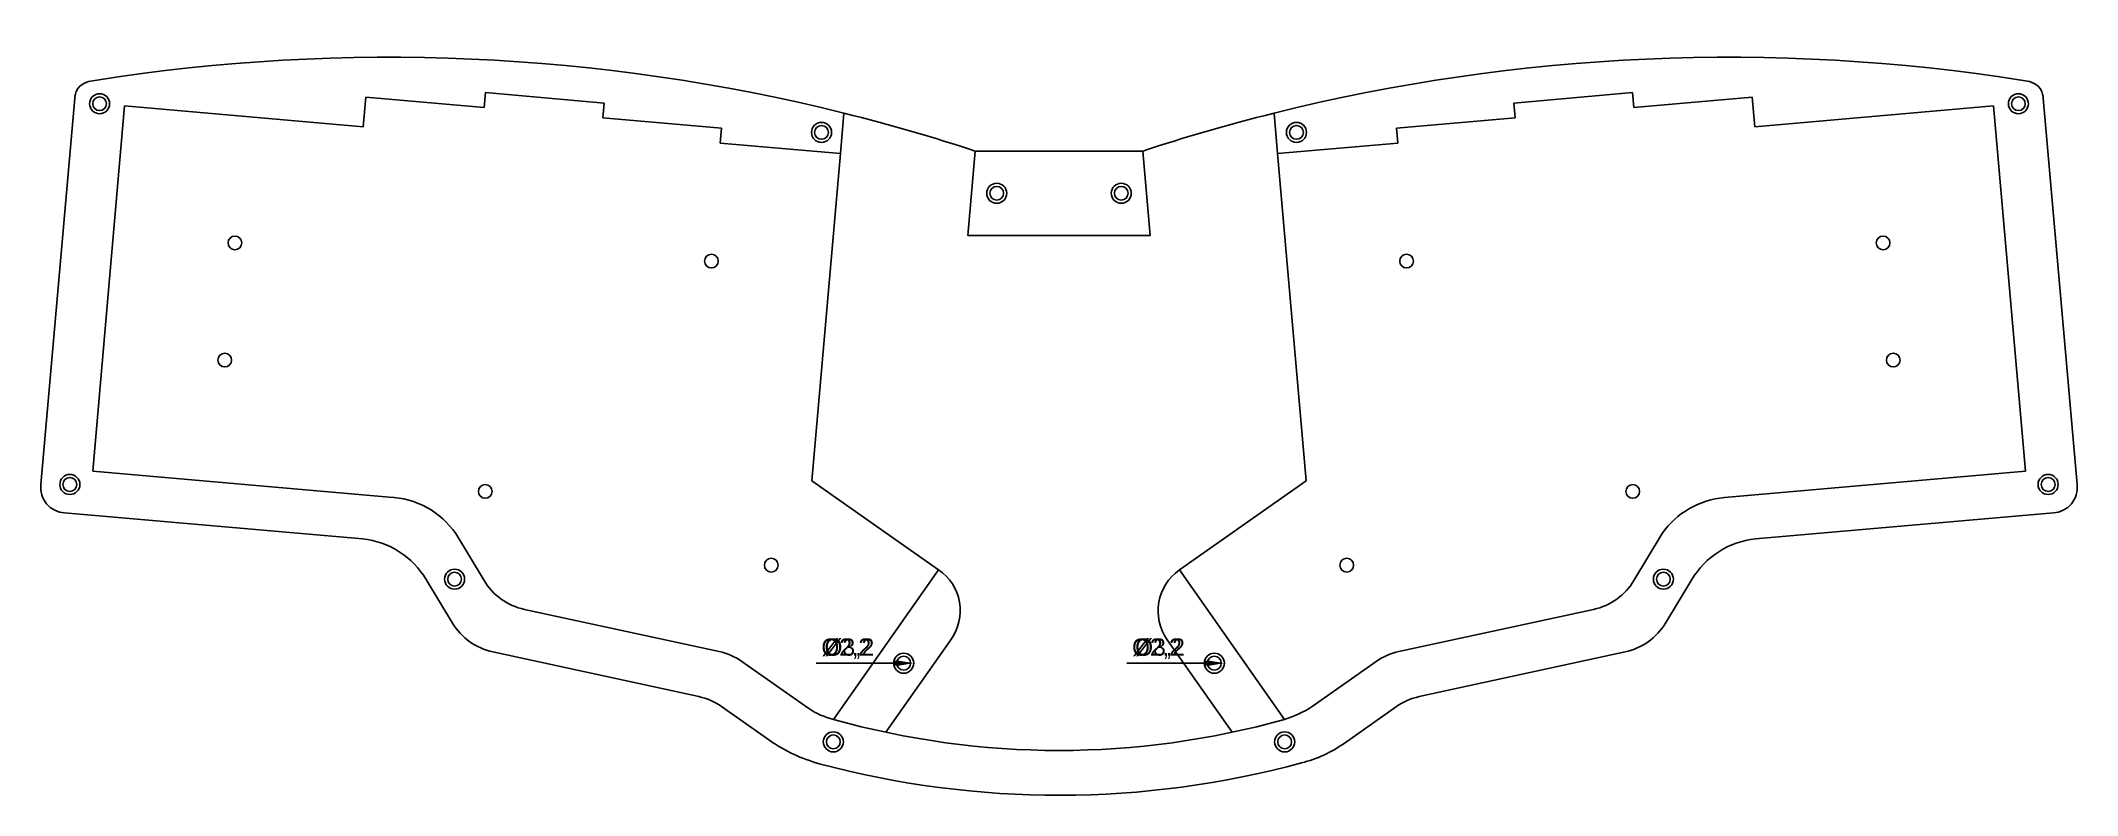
# Model space of a CAD drawing. Header units: millimetres. Extents: x -163 to 163, y -24 to 97.
import ezdxf

# ---------------------------------------------------------------- set-up
doc = ezdxf.new("R2010")
doc.units = ezdxf.units.MM
doc.layers.add('0 (2)', color=7, linetype='Continuous')
doc.layers.add('Dimensions', color=7, linetype='Continuous')
doc.dimstyles.new('ISO-25', dxfattribs={"dimtxt": 2.5, "dimasz": 2.5, "dimexe": 1.25, "dimexo": 0.625, "dimtad": 1, "dimtxsty": 'Standard', "dimcen": 2.5, "dimadec": 0, "dimazin": 0, "dimtfac": 1, "dimtmove": 0, "dimatfit": 3, "dimfxl": 1, "dimarcsym": 0})

# ---------------------------------------------------------------- blocks, each defined once
blk = doc.blocks.new('*D1')
at = {"layer": 'Defpoints', "color": 0}
for p in [(23.19, -2.56), (26.39, -2.56)]:
    blk.add_point(p, dxfattribs=at)
at = {"layer": 'Dimensions', "color": 140, "lineweight": -2}
blk.add_line((23.65, -2.56), (11.34, -2.56), dxfattribs=at)
at = {"layer": 'Dimensions', "color": 140}
blk.add_solid([(23.65, -3.02), (23.65, -2.1), (26.39, -2.56)], dxfattribs=at)
at = {"layer": 'Dimensions', "color": 140, "insert": (16.13, -0.25), "char_height": 2.736, "attachment_point": 5}
blk.add_mtext('%%c3,2', dxfattribs=at)
blk = doc.blocks.new('*D2')
at = {"layer": 'Defpoints', "color": 0}
for p in [(-26.39, -2.56), (-23.19, -2.56)]:
    blk.add_point(p, dxfattribs=at)
at = {"layer": 'Dimensions', "color": 140, "lineweight": -2}
blk.add_line((-25.93, -2.56), (-38.24, -2.56), dxfattribs=at)
at = {"layer": 'Dimensions', "color": 140}
blk.add_solid([(-25.93, -3.02), (-25.93, -2.1), (-23.19, -2.56)], dxfattribs=at)
at = {"layer": 'Dimensions', "color": 140, "insert": (-33.45, -0.25), "char_height": 2.736, "attachment_point": 5}
blk.add_mtext('%%c3,2', dxfattribs=at)
blk = doc.blocks.new('*D3')
at = {"layer": 'Defpoints', "color": 0}
for p in [(23.69, -2.56), (25.89, -2.56)]:
    blk.add_point(p, dxfattribs=at)
at = {"layer": 'Dimensions', "color": 140, "lineweight": -2}
blk.add_line((23.15, -2.56), (10.84, -2.56), dxfattribs=at)
at = {"layer": 'Dimensions', "color": 140}
blk.add_solid([(23.15, -3.02), (23.15, -2.1), (25.89, -2.56)], dxfattribs=at)
at = {"layer": 'Dimensions', "color": 140, "insert": (15.63, -0.25), "char_height": 2.736, "attachment_point": 5}
blk.add_mtext('%%c2,2', dxfattribs=at)
blk = doc.blocks.new('*D4')
at = {"layer": 'Defpoints', "color": 0}
for p in [(-25.89, -2.56), (-23.69, -2.56)]:
    blk.add_point(p, dxfattribs=at)
at = {"layer": 'Dimensions', "color": 140, "lineweight": -2}
blk.add_line((-26.43, -2.56), (-38.74, -2.56), dxfattribs=at)
at = {"layer": 'Dimensions', "color": 140}
blk.add_solid([(-26.43, -3.02), (-26.43, -2.1), (-23.69, -2.56)], dxfattribs=at)
at = {"layer": 'Dimensions', "color": 140, "insert": (-33.95, -0.25), "char_height": 2.736, "attachment_point": 5}
blk.add_mtext('%%c2,2', dxfattribs=at)

msp = doc.modelspace()

# ---------------------------------------------------------------- linework, layer by layer
at = {"layer": '0 (2)'}
for p, q in [((-91.7185, 86.0895), (-91.5115, 88.4555)), ((-91.5115, 88.4555), (-72.5843, 86.7996)), ((72.5843, 86.7996), (91.5115, 88.4555)), ((91.7185, 86.0895), (91.5115, 88.4555)), ((-157.0878, 87.5865), (-162.4814, 25.937)), ((-149.1656, 86.3473), (-154.1771, 28.0661)), ((-111.0602, 83.0135), (-149.1656, 86.3473)), ((-111.0602, 83.0135), (-110.6462, 87.7455)), ((-91.7185, 86.0895), (-110.6462, 87.7455)), ((-72.7909, 84.4386), (-72.5843, 86.7996)), ((-34.8848, 78.7281), (-34.3198, 85.1863)), ((34.8848, 78.7281), (34.3198, 85.1863)), ((72.7909, 84.4386), (72.5843, 86.7996)), ((91.7185, 86.0895), (110.6462, 87.7455)), ((111.0602, 83.0135), (110.6462, 87.7455)), ((111.0602, 83.0135), (149.1656, 86.3473)), ((149.1656, 86.3473), (154.2639, 28.0737)), ((157.0878, 87.5865), (162.4814, 25.937)), ((-72.7909, 84.4386), (-53.8595, 82.7723)), ((-54.0665, 80.4063), (-53.8595, 82.7723)), ((53.8595, 82.7723), (72.7909, 84.4386)), ((54.0665, 80.4063), (53.8595, 82.7723)), ((-54.0665, 80.4063), (-34.8848, 78.7281)), ((-34.8848, 78.7281), (-39.4494, 26.5551)), ((-13.3669, 79.142), (-14.5457, 65.6682)), ((-13.367, 79.142), (13.367, 79.142)), ((13.3669, 79.142), (14.5457, 65.6682)), ((34.8848, 78.7281), (54.0665, 80.4063)), ((34.8848, 78.7281), (39.4494, 26.5551)), ((-14.5457, 65.6682), (14.5457, 65.6682)), ((-154.1771, 28.0661), (-106.8914, 23.9292)), ((-39.4494, 26.5551), (-19.212, 12.3315)), ((39.4494, 26.5551), (19.212, 12.3315)), ((154.2639, 28.0737), (106.2232, 23.8707)), ((-111.1385, 17.2702), (-158.7007, 21.4314)), ((111.1385, 17.2702), (158.7007, 21.4314)), ((-96.2684, 18.1124), (-91.759, 10.6327)), ((96.2684, 18.1124), (91.7591, 10.6329)), ((-96.8016, 3.8375), (-100.9935, 10.7903)), ((-19.212, 12.3315), (-35.9815, -11.528)), ((35.9815, -11.528), (19.212, 12.3315)), ((96.8016, 3.8375), (100.9935, 10.7903)), ((-85.3114, 6.0224), (-54.2288, -0.7082)), ((85.3114, 6.0224), (54.2288, -0.7082)), ((-17.2671, 1.1862), (-27.6458, -13.5805)), ((17.2673, 1.1862), (27.6459, -13.5804)), ((-57.4793, -7.8923), (-90.3549, -0.7729)), ((-50.5957, -2.3009), (-39.9457, -9.7853)), ((50.5957, -2.3009), (40.4231, -9.4498)), ((57.4793, -7.8923), (90.3549, -0.7729)), ((-46.1571, -14.8881), (-53.8452, -9.4841)), ((45.4954, -15.3532), (53.8452, -9.4841))]:
    msp.add_line(p, q, dxfattribs=at)
for centre, radius in [((-153.1174, 86.6881), 1.6), ((-153.1174, 86.6881), 1.1), ((153.1174, 86.6881), 1.6), ((153.1174, 86.6881), 1.1), ((-37.9015, 82.1108), 1.6), ((-37.9015, 82.1108), 1.1), ((37.9015, 82.1108), 1.6), ((37.9015, 82.1108), 1.1), ((-9.941, 72.4051), 1.6), ((-9.941, 72.4051), 1.1), ((9.941, 72.4051), 1.6), ((9.941, 72.4051), 1.1), ((-131.5207, 64.4756), 1.1), ((131.5207, 64.4756), 1.1), ((-55.4833, 61.5872), 1.1), ((55.4833, 61.5872), 1.1), ((-133.1548, 45.7973), 1.1), ((133.1548, 45.7973), 1.1), ((-157.8632, 25.9451), 1.6), ((-157.8632, 25.9451), 1.1), ((157.8632, 25.9451), 1.6), ((157.8632, 25.9451), 1.1), ((-91.5731, 24.8434), 1.1), ((91.5731, 24.8434), 1.1), ((-45.9256, 13.07), 1.1), ((45.9256, 13.07), 1.1), ((-96.4557, 10.8433), 1.6), ((-96.4557, 10.8433), 1.1), ((96.4557, 10.8433), 1.6), ((96.4557, 10.8433), 1.1), ((-24.7901, -2.561), 1.6), ((-24.7901, -2.561), 1.1), ((24.7902, -2.561), 1.6), ((24.7902, -2.561), 1.1), ((-36.0162, -15.1144), 1.6), ((-36.0162, -15.1144), 1.1), ((36.0162, -15.1144), 1.6), ((36.0162, -15.1144), 1.1)]:
    msp.add_circle(centre, radius, dxfattribs=at)
for centre, radius, start, end in [((-158.5105, 25.43), 4.0032, 172.723691, 267.276309), ((-107.4188, 10.3574), 13.582, 34.818209, 87.774629), ((107.407, 10.3404), 13.582, 95, 145.094284), ((158.5105, 25.43), 4.0032, 272.723691, 7.276309), ((-112.6083, 3.7876), 13.5625, 31.086523, 83.778499), ((112.6083, 3.7876), 13.5625, 96.221501, 148.913477), ((-83.1951, 15.7958), 9.9999, 211.085253, 257.781801), ((-23.6184, 5.8202), 7.8621, 323.884839, 55.912795), ((23.8534, 5.7793), 8.0296, 125.312746, 214.891377), ((83.1951, 15.7958), 9.9999, 282.218199, 328.915928), ((30.7413, 5.4566), 17.7747, 287.1464, 303.004111), ((-33.0282, 0.5697), 12.453, 236.256021, 256.281327), ((0, 116.6504), 133.133, 254.319819, 285.680181), ((-31.7031, 5.6751), 25.1349, 234.896221, 254.886499), ((33.6561, 1.49), 20.5879, 284.232456, 305.103779), ((0, 124.1504), 147.7786, 254.996534, 285.188673)]:
    msp.add_arc(centre, radius, start, end, dxfattribs=at)
for points in [[(-153.8791, 90.4136), (-113.9919, 96.7322), (-73.3306, 94.919), (-34.3198, 85.1863)], [(153.8791, 90.4136), (113.9919, 96.7322), (73.3306, 94.919), (34.3198, 85.1863)], [(-157.0878, 87.5865), (-157.0407, 88.1247), (-156.8663, 90.1174), (-153.8791, 90.4136)], [(157.0878, 87.5865), (157.0407, 88.1247), (156.8663, 90.1174), (153.8791, 90.4136)], [(-34.3198, 85.1863), (-26.6921, 83.2601), (-19.9983, 81.3189), (-13.367, 79.142)], [(34.3198, 85.1863), (26.6921, 83.2601), (19.9983, 81.3189), (13.367, 79.142)], [(-90.3549, -0.7729), (-93.047, -0.1896), (-95.3794, 1.4784), (-96.8016, 3.8375)], [(90.3549, -0.7729), (93.047, -0.1896), (95.3794, 1.4784), (96.8016, 3.8375)], [(-54.2288, -0.7082), (-52.9235, -0.9912), (-51.6882, -1.5328), (-50.5957, -2.3009)], [(54.2288, -0.7082), (52.9235, -0.9912), (51.6882, -1.5328), (50.5957, -2.3009)], [(-53.8452, -9.4841), (-54.9381, -8.7161), (-56.1737, -8.1748), (-57.4793, -7.8923)], [(53.8452, -9.4841), (54.9381, -8.7161), (56.1737, -8.1748), (57.4793, -7.8923)]]:
    msp.add_open_spline(points, degree=3, dxfattribs=at)

# ---------------------------------------------------------------- dimensions: what is measured, and where the dimension line sits
at = {"layer": 'Dimensions'}
for p1, p2, picture, middle in [((-25.8901, -2.561), (-23.6901, -2.561), '*D4', (-33.9498, -2.561)), ((-26.3901, -2.561), (-23.1901, -2.561), '*D2', (-33.4498, -2.561)), ((23.6902, -2.561), (25.8902, -2.561), '*D3', (15.6305, -2.561)), ((23.1902, -2.561), (26.3902, -2.561), '*D1', (16.1305, -2.561))]:
    dim = msp.add_diameter_dim_2p(p1=p1, p2=p2, dimstyle='ISO-25', override={"dimscale": 1.094368, "dimdec": 3, "dimzin": 8, "dimlunit": 2, "dimclrd": 140, "dimclre": 140, "dimclrt": 140}, dxfattribs=at)
    dim.commit()
    dim.dimension.update_dxf_attribs({"geometry": picture, "text_midpoint": middle, "dimtype": 163})

doc.saveas('drawing.dxf')
